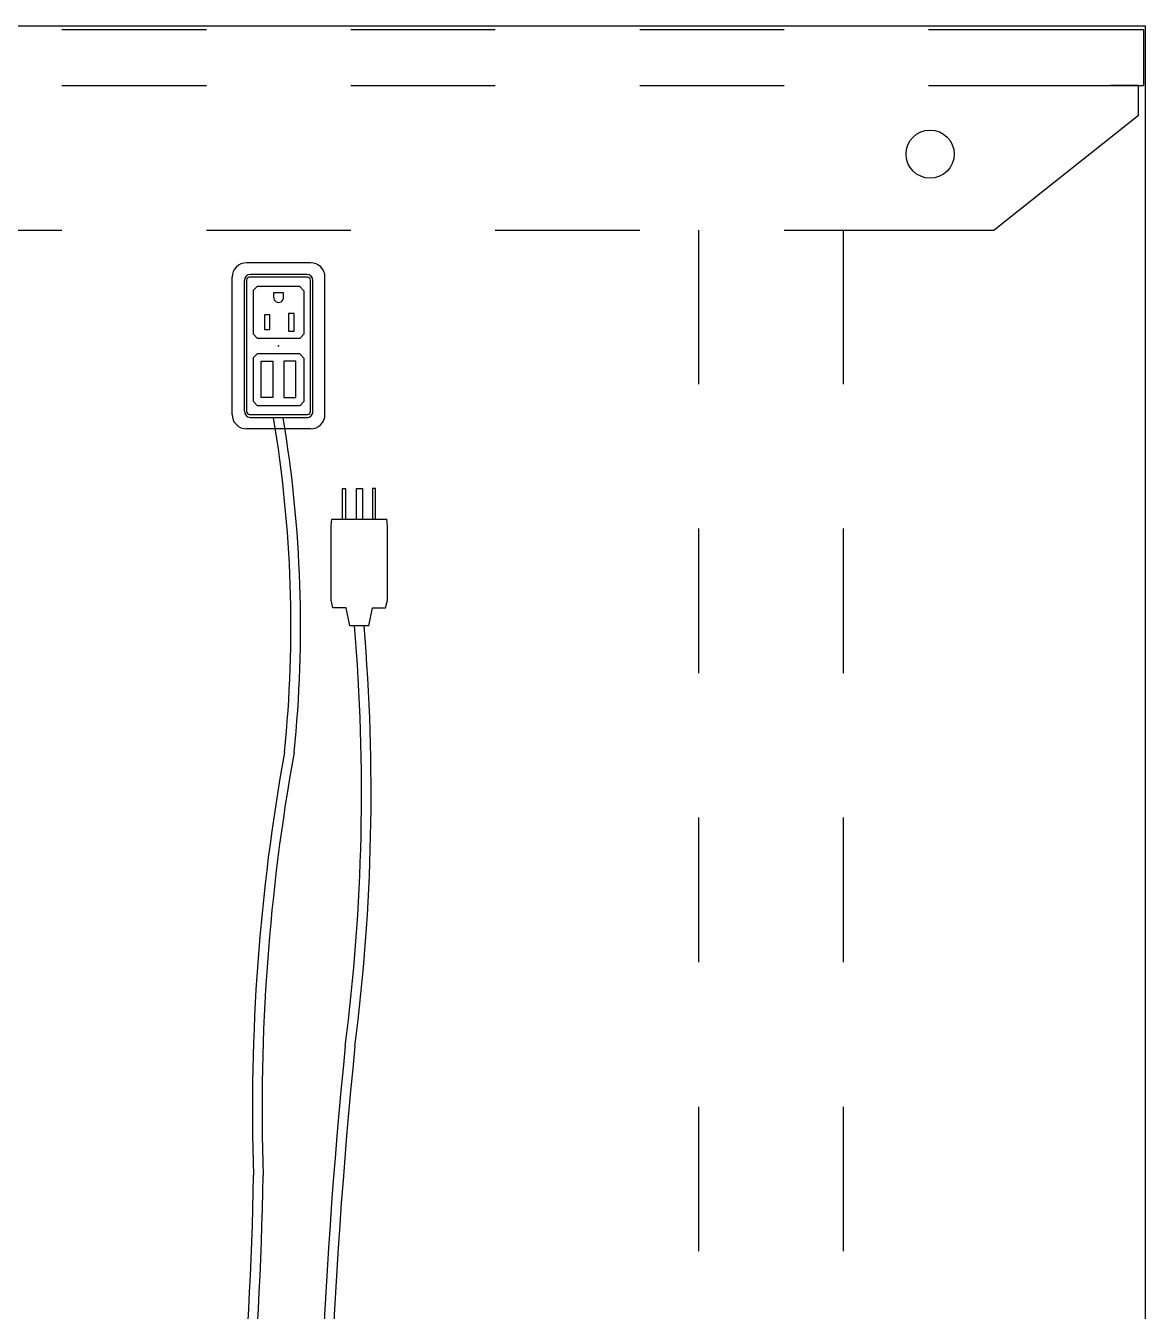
# Model space of a CAD drawing. Header units: inches. Extents: x -2 to 764, y -6 to 562.
# Drawn here: x 469.82 to 493.08, y 476.56 to 503.25 of the extents above; entities that cross this region are included whole.
import ezdxf

# ---------------------------------------------------------------- set-up
doc = ezdxf.new("R2010")
doc.units = ezdxf.units.IN
doc.header["$MEASUREMENT"] = 0
doc.layers.get('0').update_dxf_attribs({"true_color": 0xffffff})
for name, color, linetype in [('ELEC', 1, 'Continuous'), ('TABLE', 6, 'Continuous'), ('TABLE-ELEC', 1, 'Continuous')]:
    doc.layers.add(name, color=color, linetype=linetype)

# ---------------------------------------------------------------- blocks, each defined once
blk = doc.blocks.new('UDP1EPS_3696LLNN_0P')
at = {"layer": 'TABLE'}
for p, q in [((47.94, 18), (47.94, -18)), ((43.698, 7.5), (43.698, 4.5)), ((46.698, 4.5), (46.698, 1.5)), ((47.862, 4.5), (47.862, 1.5)), ((43.698, 1.5), (43.698, -1.5)), ((46.698, -1.5), (46.698, -4.5)), ((47.862, -1.5), (47.862, -4.5)), ((43.698, -4.5), (43.698, -7.5)), ((46.698, -7.5), (46.698, -10.5)), ((47.862, -7.5), (47.862, -10.5)), ((22.5, -8.726), (25.5, -8.726)), ((28.5, -8.726), (31.5, -8.726)), ((34.5, -8.726), (37.5, -8.726)), ((40.5, -8.726), (43.698, -8.726)), ((43.698, -10.5), (43.698, -14.863)), ((22.5, -11.733), (25.5, -11.733)), ((28.5, -11.733), (31.5, -11.733)), ((34.5, -11.733), (37.5, -11.733)), ((40.5, -11.733), (43.698, -11.733)), ((46.698, -13.5), (46.698, -17.961)), ((47.862, -13.5), (47.862, -17.961)), ((46.073, -17.86), (43.698, -14.863)), ((46.698, -17.86), (46.698, -17.27)), ((46.073, -17.86), (46.698, -17.86)), ((47.94, -18), (-47.94, -18)), ((47.862, -17.961), (46.698, -17.961))]:
    blk.add_line(p, q, dxfattribs=at)
blk.add_circle((45.275, -13.531, 0.53), 0.5, dxfattribs=at)
blk.add_circle((45.275, -13.531, 0.53), 0.5, dxfattribs=at)
blk.add_circle((45.275, -13.531, 0.53), 0.5, dxfattribs=at)
at = {"layer": 'TABLE-ELEC'}
blk.add_point((41.295, 0), dxfattribs=at)
blk = doc.blocks.new('UDP1416_2J18M_0P')
at = {"layer": 'ELEC'}
for p, q in [((39.871, 0.964), (42.719, 0.964)), ((39.571, -0.664), (39.571, 0.664)), ((39.81, 0.587), (39.806, -0.587)), ((39.871, 0.604), (39.871, -0.604)), ((42.659, 0.664), (39.931, 0.664)), ((39.935, 0.711), (42.652, 0.711)), ((42.719, -0.604), (42.719, 0.604)), ((42.777, -0.587), (42.777, 0.586)), ((43.019, -0.664), (43.019, 0.664)), ((40.149, 0.53), (40.054, 0.443)), ((40.054, 0.443), (40.054, -0.448)), ((41.044, 0.53), (40.149, 0.53)), ((40.223, 0.117), (40.224, 0.363)), ((40.224, 0.363), (40.977, 0.363)), ((40.977, 0.363), (40.977, 0.117)), ((41.127, 0.447), (41.044, 0.53)), ((41.127, -0.44), (41.127, 0.447)), ((41.546, 0.53), (41.451, 0.443)), ((41.451, 0.443), (41.451, -0.448)), ((42.441, 0.53), (41.546, 0.53)), ((41.632, 0.293), (41.632, 0.179)), ((41.94, 0.293), (41.632, 0.293)), ((41.94, 0.179), (41.94, 0.293)), ((42.524, 0.447), (42.441, 0.53)), ((42.524, -0.44), (42.524, 0.447)), ((40.977, 0.117), (40.223, 0.117)), ((41.632, 0.179), (41.94, 0.179)), ((42.392, 0.104), (42.301, 0.104)), ((42.392, -0.103), (42.392, 0.104)), ((40.223, -0.111), (40.224, -0.357)), ((40.977, -0.111), (40.223, -0.111)), ((40.977, -0.357), (40.977, -0.111)), ((41.601, -0.208), (41.601, -0.322)), ((41.968, -0.208), (41.601, -0.208)), ((41.964, -0.322), (41.968, -0.208)), ((42.302, -0.103), (42.392, -0.103)), ((40.054, -0.448), (40.145, -0.531)), ((40.145, -0.531), (41.033, -0.531)), ((40.224, -0.357), (40.977, -0.357)), ((41.033, -0.531), (41.127, -0.44)), ((41.451, -0.448), (41.542, -0.531)), ((41.542, -0.531), (42.43, -0.531)), ((41.601, -0.322), (41.964, -0.322)), ((42.43, -0.531), (42.524, -0.44)), ((39.931, -0.664), (42.659, -0.664)), ((39.931, -0.712), (42.652, -0.712)), ((39.871, -0.964), (42.719, -0.964)), ((35.857, -1.13), (36.018, -1.093)), ((35.857, -1.404), (35.857, -1.13)), ((36.018, -1.093), (37.556, -1.093)), ((37.556, -1.093), (37.693, -1.105)), ((37.693, -1.105), (37.693, -2.249)), ((37.693, -1.327), (38.333, -1.327)), ((38.333, -1.327), (38.333, -1.392)), ((35.484, -1.478), (35.857, -1.404)), ((35.484, -1.876), (35.484, -1.478)), ((38.333, -1.392), (37.693, -1.392)), ((37.693, -1.618), (38.333, -1.618)), ((38.333, -1.745), (37.693, -1.745)), ((38.333, -1.618), (38.333, -1.745)), ((35.484, -1.876), (35.857, -1.951)), ((35.857, -1.951), (35.857, -2.224)), ((38.333, -1.948), (37.693, -1.948)), ((37.693, -2.014), (38.333, -2.014)), ((38.333, -2.014), (38.333, -1.948)), ((35.857, -2.224), (36.018, -2.262)), ((36.018, -2.262), (37.556, -2.261)), ((37.556, -2.261), (37.693, -2.249))]:
    blk.add_line(p, q, dxfattribs=at)
for centre, radius, start, end in [((25.043, 66.657), 66.143, 259.54481, 269.16259), ((25.043, 66.457), 66.143, 259.54481, 269.16259), ((39.871, 0.664), 0.3, 90, 180), ((42.719, 0.664), 0.3, 0, 90), ((25.43, -41.173), 41.717, 79.7468, 91.8594), ((39.935, 0.586), 0.125, 90, 179.7985), ((39.931, 0.604), 0.06, 90, 180), ((42.652, 0.586), 0.125, 0, 90), ((42.659, 0.604), 0.06, 0, 90), ((25.43, -41.373), 41.717, 79.7468, 91.8594), ((35.48, 25.774), 26.03, 264.2134, 279.5517), ((42.301, 0), 0.104, 89.6968, 270.3032), ((35.48, 25.574), 26.03, 264.2134, 279.5517), ((14.823, -120.367), 119.58, 84.27255, 91.42457), ((39.871, -0.664), 0.3, 180, 270), ((39.931, -0.587), 0.125, 179.7985, 270), ((39.931, -0.604), 0.06, 180, 270), ((42.652, -0.587), 0.125, 270, 0), ((42.659, -0.604), 0.06, 270, 0), ((42.719, -0.664), 0.3, 270, 0), ((14.823, -120.568), 119.58, 84.27255, 91.42457), ((32.012, 39.366), 41.088, 262.6513, 274.8562), ((32.012, 39.166), 41.088, 262.6513, 274.8562)]:
    blk.add_arc(centre, radius, start, end, dxfattribs=at)

msp = doc.modelspace()

# ---------------------------------------------------------------- block references
at = {"rotation": 90}
for name in ['UDP1EPS_3696LLNN_0P', 'UDP1416_2J18M_0P']:
    msp.add_blockref(name, (475.076, 455.308), dxfattribs=at)

doc.saveas('drawing.dxf')
